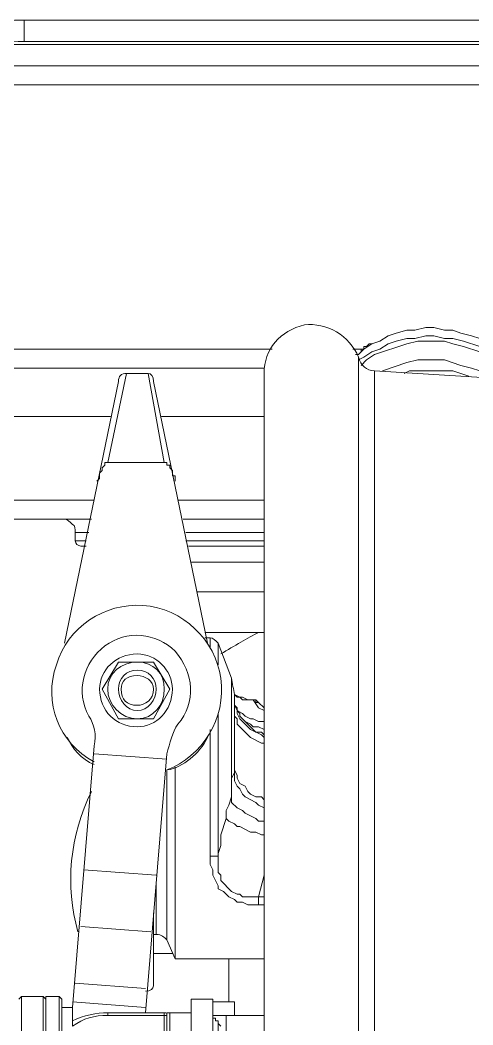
# Model space of a CAD drawing. Header units: millimetres. Extents: x 25083 to 52777, y 24772 to 45779.
# Drawn here: x 46830.5 to 46892.9, y 38692.5 to 38830.9 of the extents above; entities that cross this region are included whole.
import ezdxf

# ---------------------------------------------------------------- set-up
doc = ezdxf.new("R2010")
doc.units = ezdxf.units.MM

# ---------------------------------------------------------------- blocks, each defined once
blk = doc.blocks.new('zw$F4C5')
at = {"color": 7, "lineweight": 5}
for points in [[(720.81, 362.82), (946.97, 362.82)], [(720.81, 359.85), (720.81, 362.82)], [(720.81, 359.85), (811.05, 359.85)], [(809.56, 359.48), (714.49, 359.48)], [(355.02, 356.5), (967.02, 356.5)], [(528.44, 353.91), (967.02, 353.91)], [(789.51, 313.06), (789.51, 313.43), (789.14, 314.54), (785.8, 317.88), (784.68, 318.25), (783.57, 319), (782.45, 319.37), (780.97, 319.74), (779.85, 320.11), (778.74, 320.11), (777.25, 320.48), (776.14, 320.48), (774.65, 320.11), (773.54, 320.11), (772.06, 319.74), (770.94, 319.37), (769.83, 318.63), (768.71, 318.25), (767.6, 317.51), (766.86, 316.77), (766.48, 316.77)], [(788.02, 313.43), (787.28, 314.54), (786.54, 315.28), (785.42, 316.03), (784.68, 316.4), (783.57, 317.14), (781.34, 317.88), (779.85, 318.25), (778.74, 318.63), (775.03, 318.63), (773.54, 318.25), (769.08, 316.77), (767.97, 316.03), (767.23, 315.28)], [(768.71, 318.25), (768.34, 318.25), (767.97, 317.88), (767.6, 317.88), (767.6, 317.51), (767.23, 317.51), (767.23, 317.14)], [(786.54, 315.66), (785.8, 316.4), (783.57, 317.88), (781.34, 318.63), (779.85, 319), (778.74, 319), (777.25, 319.37), (776.14, 319.37), (774.65, 319), (773.54, 319), (772.06, 318.63), (770.94, 318.25), (769.83, 317.51), (768.71, 317.14)], [(754.97, 317.51), (658.42, 317.51)], [(767.6, 317.51), (766.11, 317.51)], [(768.71, 317.14), (767.6, 316.4)], [(767.6, 316.4), (766.86, 316.03)], [(766.86, 316.4), (766.86, 5.2)], [(770.2, 314.54), (773.54, 315.66), (775.03, 316.03), (778.74, 316.03), (780.97, 315.28), (782.45, 314.91), (783.57, 314.54), (784.68, 313.8), (785.05, 313.43)], [(602.72, 314.91), (753.86, 314.91)], [(732.32, 301.91), (734.92, 314.17)], [(734.92, 314.17), (737.89, 314.17)], [(740.12, 301.91), (737.89, 314.17)], [(753.86, 314.17), (753.86, 7.43)], [(769.08, 314.54), (798.79, 312.68)], [(769.08, 314.54), (769.08, 7.06)], [(782.08, 313.8), (779.85, 314.54), (773.91, 314.54), (773.17, 314.17)], [(726.38, 277.03), (733.81, 313.06)], [(738.63, 313.06), (746.06, 277.03)], [(614.6, 308.23), (732.69, 308.23)], [(739.75, 308.23), (753.86, 308.23)], [(730.83, 299.32), (731.21, 299.69), (731.21, 300.43), (731.58, 300.8), (731.58, 301.17), (731.95, 301.54), (731.95, 301.91), (732.32, 301.91)], [(732.32, 301.91), (740.12, 301.91)], [(740.12, 301.91), (740.49, 301.91), (740.49, 301.54), (740.86, 301.54), (740.86, 301.17), (741.23, 300.8), (741.23, 300.06), (741.6, 300.06), (741.6, 299.32)], [(730.46, 296.72), (636.88, 296.72)], [(753.86, 296.72), (741.98, 296.72)], [(636.88, 294.12), (730.09, 294.12)], [(742.72, 294.12), (753.86, 294.12)], [(727.86, 292.26), (729.72, 292.26)], [(727.86, 291.15), (727.86, 292.26)], [(743.09, 292.26), (753.86, 292.26)], [(729.35, 291.15), (727.86, 291.15)], [(753.86, 291.15), (743.09, 291.15)], [(729.35, 290.4), (728.61, 290.4)], [(753.86, 290.4), (743.46, 290.4)], [(743.83, 288.17), (753.86, 288.17)], [(753.86, 288.17), (743.83, 288.17)], [(744.57, 284.09), (753.86, 284.09)], [(745.69, 278.52), (753.86, 278.52)], [(746.43, 277.78), (745.69, 277.78)], [(746.43, 277.78), (746.43, 276.29)], [(747.55, 274.06), (747.55, 277.03)], [(749.4, 272.21), (747.55, 277.03)], [(731.58, 270.72), (733.81, 274.43)], [(733.81, 274.43), (738.63, 274.43)], [(738.63, 274.43), (740.86, 270.72)], [(749.4, 272.21), (749.4, 255.87)], [(733.81, 266.64), (731.58, 270.72)], [(740.86, 270.72), (738.63, 266.64)], [(752.37, 269.24), (750.89, 269.24), (750.52, 269.61), (749.77, 269.98)], [(753.86, 264.41), (753.49, 264.78), (752.74, 264.78), (750.52, 267.01), (750.52, 267.38), (750.15, 267.75), (750.15, 268.12), (749.77, 268.49), (749.77, 269.98)], [(750.15, 269.61), (749.77, 269.98)], [(749.77, 269.98), (749.77, 268.49), (750.15, 267.75), (750.15, 267.38), (750.52, 266.64), (752, 265.15), (753.49, 264.41), (753.86, 264.04)], [(749.77, 269.98), (749.77, 260.69)], [(749.77, 268.49), (749.77, 267.01), (750.15, 266.64), (750.15, 265.89), (752, 264.04), (753.49, 263.29), (753.86, 263.29)], [(752, 269.24), (751.63, 269.24), (750.89, 269.61), (750.15, 269.61)], [(753.12, 268.86), (752.74, 269.24), (752, 269.24)], [(752.37, 269.24), (752, 269.24)], [(753.12, 268.86), (752.74, 268.86), (752.74, 269.24), (752.37, 269.24)], [(753.86, 267.75), (753.12, 268.12), (752.37, 269.24)], [(753.86, 268.12), (753.12, 268.86)], [(747.55, 248.07), (747.55, 267.38)], [(750.15, 268.12), (750.15, 267.75), (750.89, 267.38), (751.26, 267.01), (752, 266.64), (752.37, 266.64), (753.12, 266.26), (753.86, 266.26)], [(750.52, 267.01), (751.26, 266.26), (752, 265.89), (752.37, 265.52), (753.12, 265.52), (753.86, 265.15)], [(738.63, 266.64), (733.81, 266.64)], [(746.43, 265.15), (746.43, 247.7)], [(727.49, 226.9), (730.46, 262.92)], [(740.49, 261.07), (730.46, 261.81)], [(740.49, 261.81), (737.52, 226.16)], [(753.86, 255.49), (753.49, 255.87), (752.74, 255.87), (752, 256.24), (751.63, 256.61), (751.26, 257.35), (750.52, 257.72), (750.15, 258.47), (750.15, 258.84), (749.77, 259.58), (749.77, 260.69)], [(749.77, 259.21), (749.77, 260.69)], [(740.49, 236.18), (740.49, 259.58)], [(741.6, 233.58), (741.6, 259.95)], [(749.4, 255.87), (749.4, 258.47), (749.77, 259.21)], [(749.77, 259.21), (749.77, 258.09), (750.15, 257.35), (750.52, 256.98), (750.89, 256.24), (751.26, 255.87), (752.74, 255.12), (753.12, 254.75), (753.86, 254.38)], [(748.66, 252.9), (748.66, 254.01), (749.03, 254.75), (749.4, 255.87)], [(749.4, 255.87), (749.4, 255.12), (750.15, 254.38), (750.89, 254.01), (751.26, 253.64), (752.74, 252.9), (753.12, 252.52), (753.86, 252.52)], [(747.55, 248.07), (747.92, 249.18), (747.92, 250.67), (748.66, 252.9)], [(748.66, 252.9), (749.03, 252.52), (749.77, 252.15), (750.15, 251.78), (750.52, 251.78), (752, 251.04), (752.74, 251.04), (753.49, 250.67), (753.86, 250.67)], [(747.55, 248.07), (747.55, 247.7), (746.43, 247.7)], [(746.43, 247.7), (746.43, 246.58), (746.8, 245.84), (746.8, 245.1), (747.55, 243.61), (747.55, 243.24), (748.29, 242.87), (749.03, 242.13), (749.77, 241.75), (750.15, 241.38), (750.89, 241.38), (751.63, 241.01), (753.12, 241.01)], [(747.55, 248.07), (747.55, 245.47), (747.92, 245.1), (747.92, 244.35), (749.4, 242.87), (750.15, 242.5), (750.52, 242.5), (750.89, 242.13), (753.12, 242.13)], [(739, 245.1), (728.98, 245.84)], [(753.86, 245.47), (753.86, 245.1), (753.12, 242.13)], [(739, 236.93), (739, 243.98)], [(753.86, 242.13), (753.12, 242.13)], [(753.12, 241.01), (753.12, 242.13)], [(753.86, 241.01), (753.12, 241.01)], [(738.63, 239.9), (738.63, 229.87)], [(728.61, 238.04), (738.26, 237.3)], [(739, 236.93), (738.63, 236.93)], [(740.49, 236.18), (741.6, 233.58)], [(738.63, 234.33), (741.23, 234.33)], [(753.49, 233.58), (753.86, 233.58), (753.86, 233.96)], [(753.49, 233.58), (741.6, 233.58)], [(749.03, 227.64), (749.03, 233.58)], [(753.49, 233.58), (753.86, 233.58)], [(737.52, 229.5), (727.86, 230.24)], [(720.07, 228.01), (720.44, 228.39)], [(723.41, 228.39), (720.44, 228.39)], [(720.44, 228.39), (720.44, 213.16)], [(723.78, 228.01), (723.41, 228.39)], [(723.41, 92.84), (723.41, 228.39)], [(725.64, 228.39), (723.78, 228.39)], [(723.78, 228.01), (723.78, 228.39)], [(723.78, 228.39), (723.78, 92.84)], [(725.64, 228.39), (726.01, 228.01)], [(725.64, 92.84), (725.64, 228.39)], [(723.78, 228.01), (723.78, 93.21)], [(726.01, 93.21), (726.01, 228.01)], [(726.01, 226.9), (727.49, 226.9)], [(727.49, 227.64), (737.52, 226.9)], [(727.49, 224.3), (727.49, 226.9)], [(746.8, 228.01), (743.83, 228.01)], [(743.83, 190.88), (743.83, 228.01)], [(746.8, 191.62), (746.8, 228.01)], [(746.8, 227.64), (749.77, 227.64)], [(749.77, 227.64), (749.77, 225.79)], [(740.12, 226.16), (732.32, 226.16)], [(732.32, 225.79), (732.32, 226.16)], [(732.32, 225.79), (740.49, 225.79)], [(740.12, 226.16), (740.12, 212.79)], [(740.49, 213.9), (740.49, 226.16)], [(743.83, 226.16), (740.86, 226.16)], [(740.86, 223.56), (740.86, 226.16)], [(746.8, 225.79), (749.77, 225.79)], [(748.66, 225.79), (753.86, 225.79)], [(748.66, 212.42), (748.66, 225.79)], [(746.8, 225.41), (747.17, 225.41), (747.17, 225.04), (747.55, 225.04)], [(747.55, 224.67), (747.55, 225.04)], [(747.55, 219.84), (747.55, 225.04)], [(747.92, 224.3), (747.55, 224.67)]]:
    blk.add_lwpolyline(points, dxfattribs=at)
for points in [[(720.81, 362.82), (713.75, 362.82), (707.07, 360.59), (701.5, 356.5)], [(720.81, 359.85), (718.58, 359.85), (716.35, 359.85), (714.49, 359.48)], [(766.86, 316.4), (765.74, 319.37), (762.4, 321.23), (759.43, 320.85)], [(759.43, 320.85), (756.09, 320.11), (753.86, 317.51), (753.86, 314.17)], [(766.86, 316.4), (767.23, 315.28), (767.97, 314.54), (769.08, 314.54)], [(734.92, 314.17), (734.18, 314.17), (733.81, 313.8), (733.81, 313.06)], [(738.63, 313.06), (738.63, 313.8), (738.26, 314.17), (737.89, 314.17)], [(727.49, 293.37), (727.12, 293.74), (726.75, 294.12), (726.38, 294.12)], [(727.86, 292.26), (727.86, 292.63), (727.86, 293.37), (727.49, 293.37)], [(727.86, 291.15), (727.86, 290.77), (728.23, 290.4), (728.61, 290.4)], [(725.26, 274.06), (726.75, 279.26), (731.95, 282.6), (737.15, 282.23)], [(737.15, 282.23), (742.72, 281.86), (747.17, 277.41), (747.92, 272.21)], [(731.95, 276.66), (734.92, 278.89), (739, 278.52), (741.6, 275.92)], [(753.12, 278.52), (751.63, 277.78), (749.77, 276.66), (747.92, 275.55)], [(747.55, 277.03), (747.17, 277.41), (746.8, 277.78), (746.43, 277.78)], [(729.72, 267.01), (727.86, 270.35), (728.98, 274.43), (731.95, 276.66)], [(741.6, 275.92), (744.2, 272.95), (744.57, 268.86), (741.98, 265.89)], [(730.46, 260.69), (725.64, 263.29), (723.41, 268.86), (725.26, 274.06)], [(747.92, 272.21), (748.66, 266.64), (745.32, 261.44), (740.49, 259.58)], [(749.77, 269.98), (749.77, 270.72), (749.4, 271.46), (749.4, 272.21)], [(729.72, 267.01), (730.46, 265.89), (730.83, 264.41), (730.46, 262.92)], [(741.98, 265.89), (741.23, 264.78), (740.86, 263.29), (740.49, 261.81)], [(726.75, 264.04), (727.49, 262.55), (728.61, 261.07), (730.46, 260.32)], [(740.49, 259.58), (742.72, 259.95), (744.95, 261.81), (746.06, 264.04)], [(730.09, 256.61), (727.12, 250.67), (726.38, 243.61), (728.23, 237.3)], [(740.49, 236.18), (740.12, 236.56), (739.75, 236.93), (739, 236.93)], [(753.49, 233.58), (753.86, 233.58), (753.86, 233.58), (753.86, 233.58)], [(737.52, 229.13), (738.26, 229.13), (738.63, 229.5), (738.63, 229.87)], [(732.32, 226.16), (730.83, 226.16), (728.98, 225.79), (727.49, 225.04)], [(732.32, 225.79), (730.46, 225.79), (728.98, 225.41), (727.49, 224.3)], [(740.49, 225.79), (740.49, 226.16), (740.49, 226.16), (740.12, 226.16)], [(740.86, 226.16), (740.86, 226.16), (740.49, 226.16), (740.49, 226.16)]]:
    blk.add_open_spline(points, degree=3, dxfattribs=at)
for points in [[(741.23, 270.72), (741.23, 273.32), (739, 275.55), (736.4, 275.55), (733.43, 275.55), (731.21, 273.32), (731.21, 270.72), (731.21, 267.75), (733.43, 265.52), (736.4, 265.52), (739, 265.52), (741.23, 267.75), (741.23, 270.72)], [(740.12, 270.72), (740.12, 272.95), (738.63, 274.43), (736.4, 274.43), (734.18, 274.43), (732.32, 272.95), (732.32, 270.72), (732.32, 268.49), (734.18, 266.64), (736.4, 266.64), (738.63, 266.64), (740.12, 268.49), (740.12, 270.72)], [(739, 270.72), (739, 272.21), (737.89, 273.32), (736.4, 273.32), (734.92, 273.32), (733.81, 272.21), (733.81, 270.72), (733.81, 269.24), (734.92, 267.75), (736.4, 267.75), (737.89, 267.75), (739, 269.24), (739, 270.72)], [(738.63, 270.72), (738.63, 271.83), (737.52, 272.58), (736.4, 272.58), (734.92, 272.58), (734.18, 271.83), (734.18, 270.72), (734.18, 269.24), (734.92, 268.49), (736.4, 268.49), (737.52, 268.49), (738.63, 269.24), (738.63, 270.72)]]:
    blk.add_open_spline(points, degree=3, knots=[0, 0, 0, 0, 1, 1, 1, 2, 2, 2, 3, 3, 3, 4, 4, 4, 4], dxfattribs=at)

msp = doc.modelspace()

# ---------------------------------------------------------------- block references
msp.add_blockref('zw$F4C5', (46110.278, 38468.039))

doc.saveas('drawing.dxf')
